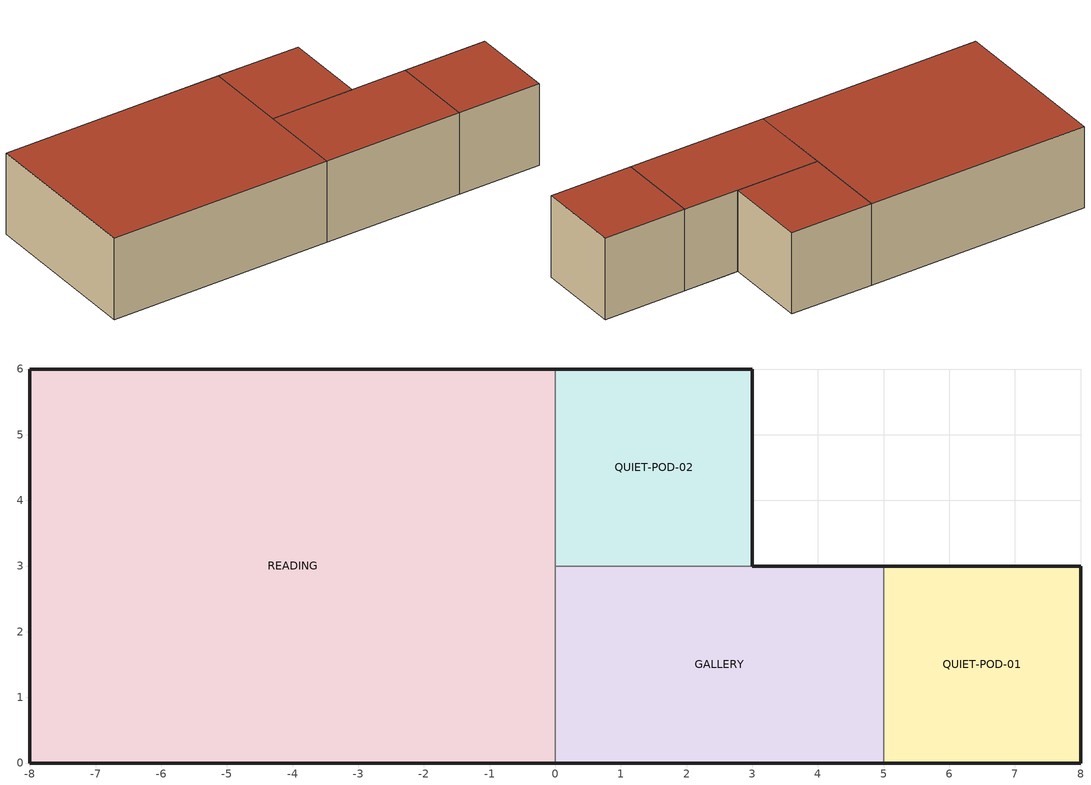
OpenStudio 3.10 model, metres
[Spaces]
READING
 floor ground (EW2A03 Library Floor Construction): -8,0 -8,6 0,6 0,0 z0
 wall outside (EW2A03 Library Wall Construction): 0,6 -8,6 -8,0 0,0 z0:3
 wall to QUIET-POD-02 (EW2A03 Library Wall Construction): 0,3 0,6 z0:3
 wall to GALLERY (EW2A03 Library Wall Construction): 0,0 0,3 z0:3
 roof outside (EW2A03 Library Roof Construction): 0,0 0,6 -8,6 -8,0 z3
GALLERY
 floor ground (EW2A03 Library Floor Construction): 0,0 0,3 5,3 5,0 z0
 wall outside (EW2A03 Library Wall Construction): 0,0 5,0 / 5,3 3,3 z0:3
 wall to QUIET-POD-02 (EW2A03 Library Wall Construction): 3,3 0,3 z0:3
 wall to QUIET-POD-01 (EW2A03 Library Wall Construction): 5,0 5,3 z0:3
 roof outside (EW2A03 Library Roof Construction): 5,0 5,3 0,3 0,0 z3
QUIET-POD-01
 floor ground (EW2A03 Library Floor Construction): 5,0 5,3 8,3 8,0 z0
 wall outside (EW2A03 Library Wall Construction): 5,0 8,0 8,3 5,3 z0:3
 roof outside (EW2A03 Library Roof Construction): 8,0 8,3 5,3 5,0 z3
QUIET-POD-02
 floor ground (EW2A03 Library Floor Construction): 0,3 0,6 3,6 3,3 z0
 wall outside (EW2A03 Library Wall Construction): 3,3 3,6 0,6 z0:3
 roof outside (EW2A03 Library Roof Construction): 3,3 3,6 0,6 0,3 z3
[Building]
multi-cli-2-archicad-openstudio-task-03-windows
[Material]
Name | Roughness | Thickness {m} | Conductivity {W/m-K} | Density {kg/m3} | Specific Heat {J/kg-K}
EW2A03 Wall Insulation | MediumSmooth | 0.2 | 0.08 | 160 | 900
EW2A03 Floor Slab | MediumRough | 0.18 | 1.4 | 2200 | 900
EW2A03 Roof Insulation | MediumSmooth | 0.24 | 0.055 | 120 | 1000
[Construction]
EW2A03 Library Wall Construction: EW2A03 Wall Insulation
EW2A03 Library Floor Construction: EW2A03 Floor Slab
EW2A03 Library Roof Construction: EW2A03 Roof Insulation
[Space]
Name | Default Schedule Set | Thermal Zone | Design Specification Outdoor Air Object
READING | READING Schedule Set | READING-ZN | READING Outdoor Air
GALLERY | GALLERY Schedule Set | GALLERY-ZN | GALLERY Outdoor Air
QUIET-POD-01 | QUIET-POD-01 Schedule Set | QUIET-POD-01-ZN | QUIET-POD-01 Outdoor Air
QUIET-POD-02 | QUIET-POD-02 Schedule Set | QUIET-POD-02-ZN | QUIET-POD-02 Outdoor Air
[ThermalZone] Use Ideal Air Loads=No
Name | Thermostat
READING-ZN | READING Thermostat
GALLERY-ZN | GALLERY Thermostat
QUIET-POD-01-ZN | QUIET-POD-01 Thermostat
QUIET-POD-02-ZN | QUIET-POD-02 Thermostat
[Sizing:Zone] Zone Cooling Design Supply Air Temperature Input Method=SupplyAirTemperature; Zone Cooling Design Supply Air Temperature {C}=14; Zone Cooling Design Supply Air Temperature Difference {deltaC}=11.11; Zone Heating Design Supply Air Temperature Input Method=SupplyAirTemperature; Zone Heating Design Supply Air Temperature {C}=40; Zone Heating Design Supply Air Temperature Difference {deltaC}=11.11; Zone Cooling Design Supply Air Humidity Ratio {kg-H2O/kg-air}=0.0085; Zone Heating Design Supply Air Humidity Ratio {kg-H2O/kg-air}=0.008; Cooling Design Air Flow Method=DesignDay; Heating Design Air Flow Method=DesignDay; Account for Dedicated Outdoor Air System=No; Dedicated Outdoor Air System Control Strategy=NeutralSupplyAir; Dedicated Outdoor Air Low Setpoint Temperature for Design {C}=autosize; Dedicated Outdoor Air High Setpoint Temperature for Design {C}=autosize; Zone Load Sizing Method=Sensible Load Only No Latent Load; Zone Latent Cooling Design Supply Air Humidity Ratio Input Method=HumidityRatioDifference; Zone Cooling Design Supply Air Humidity Ratio Difference {kgWater/kgDryAir}=0.005; Zone Latent Heating Design Supply Air Humidity Ratio Input Method=HumidityRatioDifference; Zone Humidification Design Supply Air Humidity Ratio Difference {kgWater/kgDryAir}=0.005; Sizing Option=Coincident
READING-ZN; GALLERY-ZN; QUIET-POD-01-ZN; QUIET-POD-02-ZN
[Zone equipment]
READING-ZN: READING Ideal Loads
GALLERY-ZN: GALLERY Ideal Loads
QUIET-POD-01-ZN: QUIET-POD-01 Ideal Loads
QUIET-POD-02-ZN: QUIET-POD-02 Ideal Loads
[ThermostatSetpoint:DualSetpoint] Heating Setpoint Temperature Schedule=Library Heating Setpoint 20C; Cooling Setpoint Temperature Schedule=Library Cooling Setpoint 24C
READING Thermostat; GALLERY Thermostat; QUIET-POD-01 Thermostat; QUIET-POD-02 Thermostat
[People:Definition] Number of People Calculation Method=People/Area; Fraction Radiant=0.3
Name | People per Space Floor Area {person/m2}
READING People Definition | 0.12
GALLERY People Definition | 0.1
QUIET-POD-01 People Definition; QUIET-POD-02 People Definition | 0.08
[People] Activity Level Schedule=Library Occupant Activity 120W; Multiplier=1
Name | People Definition | Space or SpaceType | Number of People Schedule
READING People | READING People Definition | READING | Library Reading Occupancy Schedule
GALLERY People | GALLERY People Definition | GALLERY | Gallery Occupancy Schedule
QUIET-POD-01 People | QUIET-POD-01 People Definition | QUIET-POD-01 | Quiet Pod 01 Reservation Schedule
QUIET-POD-02 People | QUIET-POD-02 People Definition | QUIET-POD-02 | Quiet Pod 02 Reservation Schedule
[Lights:Definition] Design Level Calculation Method=Watts/Area
Name | Watts per Space Floor Area {W/m2}
READING Lights Definition | 10
GALLERY Lights Definition | 9
QUIET-POD-01 Lights Definition | 5
QUIET-POD-02 Lights Definition | 4.5
[Lights] Fraction Replaceable=1
Name | Lights Definition | Space or SpaceType | Schedule
READING Lights | READING Lights Definition | READING | Library Reading Occupancy Schedule
GALLERY Lights | GALLERY Lights Definition | GALLERY | Gallery Occupancy Schedule
QUIET-POD-01 Lights | QUIET-POD-01 Lights Definition | QUIET-POD-01 | Quiet Pod 01 Reservation Schedule
QUIET-POD-02 Lights | QUIET-POD-02 Lights Definition | QUIET-POD-02 | Quiet Pod 02 Reservation Schedule
[ElectricEquipment:Definition] Design Level Calculation Method=Watts/Area
Name | Watts per Space Floor Area {W/m2}
READING Equipment Definition | 8
GALLERY Equipment Definition | 10
QUIET-POD-01 Equipment Definition | 12
QUIET-POD-02 Equipment Definition | 13
[ElectricEquipment]
Name | Electric Equipment Definition | Space or SpaceType | Schedule
READING Equipment | READING Equipment Definition | READING | Library Reading Occupancy Schedule
GALLERY Equipment | GALLERY Equipment Definition | GALLERY | Gallery Occupancy Schedule
QUIET-POD-01 Equipment | QUIET-POD-01 Equipment Definition | QUIET-POD-01 | Quiet Pod 01 Reservation Schedule
QUIET-POD-02 Equipment | QUIET-POD-02 Equipment Definition | QUIET-POD-02 | Quiet Pod 02 Reservation Schedule
[DesignSpecification:OutdoorAir] Outdoor Air Method=Sum; Outdoor Air Flow per Person {m3/s-person}=0.01; Outdoor Air Flow per Floor Area {m3/s-m2}=0.0003
READING Outdoor Air; GALLERY Outdoor Air; QUIET-POD-01 Outdoor Air; QUIET-POD-02 Outdoor Air
[DefaultScheduleSet] People Activity Level Schedule=Library Occupant Activity 120W
Name | Number of People Schedule | Lighting Schedule | Electric Equipment Schedule
READING Schedule Set | Library Reading Occupancy Schedule | Library Reading Occupancy Schedule | Library Reading Occupancy Schedule
GALLERY Schedule Set | Gallery Occupancy Schedule | Gallery Occupancy Schedule | Gallery Occupancy Schedule
QUIET-POD-01 Schedule Set | Quiet Pod 01 Reservation Schedule | Quiet Pod 01 Reservation Schedule | Quiet Pod 01 Reservation Schedule
QUIET-POD-02 Schedule Set | Quiet Pod 02 Reservation Schedule | Quiet Pod 02 Reservation Schedule | Quiet Pod 02 Reservation Schedule
[Schedule:Ruleset]
Name | Default Day Schedule
Library Reading Occupancy Schedule | Library Reading Occupancy Schedule Weekend Day
Gallery Occupancy Schedule | Gallery Occupancy Schedule Weekend Day
Quiet Pod 01 Reservation Schedule | Quiet Pod 01 Reservation Schedule Weekend Day
Quiet Pod 02 Reservation Schedule | Quiet Pod 02 Reservation Schedule Weekend Day
Library Heating Setpoint 20C | Library Heating Setpoint 20C Default Day
Library Cooling Setpoint 24C | Library Cooling Setpoint 24C Default Day
Library Occupant Activity 120W | Library Occupant Activity 120W Default Day
[Schedule:Day]
Library Reading Occupancy Schedule Weekend Day; Gallery Occupancy Schedule Weekend Day; Quiet Pod 01 Reservation Schedule Weekend Day; Quiet Pod 02 Reservation Schedule Weekend Day: 24, 0, 0.05
Library Reading Occupancy Schedule Mon-Fri Day: 7, 0, 0.05, 8, 0, 0.35, 9, 0, 0.85, 12, 0, 1, 14, 0, 0.65, 17, 0, 0.9, 19, 0, 0.25, 22, 0, 0.05, 24, 0, 0.05
Gallery Occupancy Schedule Mon-Fri Day: 8, 0, 0, 9, 0, 0.2, 12, 0, 0.75, 13, 0, 0.1, 14, 0, 0.35, 17, 0, 0.7, 18, 0, 0.15, 20, 0, 0, 24, 0, 0
Quiet Pod 01 Reservation Schedule Mon-Fri Day: 8, 0, 0, 9, 0, 0.3, 11, 0, 0.9, 13, 0, 0.15, 15, 0, 0.75, 18, 0, 0.2, 20, 0, 0, 24, 0, 0
Quiet Pod 02 Reservation Schedule Mon-Fri Day: 7, 0, 0, 10, 0, 0.65, 12, 0, 0.2, 14, 0, 0.95, 16, 0, 0.35, 19, 0, 0.7, 21, 0, 0, 24, 0, 0
Library Heating Setpoint 20C Default Day: 24, 0, 20
Library Cooling Setpoint 24C Default Day: 24, 0, 24
Library Occupant Activity 120W Default Day: 24, 0, 120
[Schedule:Rule] Rule Order=0; Apply Sunday=No; Apply Monday=Yes; Apply Tuesday=Yes; Apply Wednesday=Yes; Apply Thursday=Yes; Apply Friday=Yes; Apply Saturday=No
Name | Schedule Ruleset | Day Schedule
Library Reading Occupancy Schedule Mon-Fri Rule | Library Reading Occupancy Schedule | Library Reading Occupancy Schedule Mon-Fri Day
Gallery Occupancy Schedule Mon-Fri Rule | Gallery Occupancy Schedule | Gallery Occupancy Schedule Mon-Fri Day
Quiet Pod 01 Reservation Schedule Mon-Fri Rule | Quiet Pod 01 Reservation Schedule | Quiet Pod 01 Reservation Schedule Mon-Fri Day
Quiet Pod 02 Reservation Schedule Mon-Fri Rule | Quiet Pod 02 Reservation Schedule | Quiet Pod 02 Reservation Schedule Mon-Fri Day
